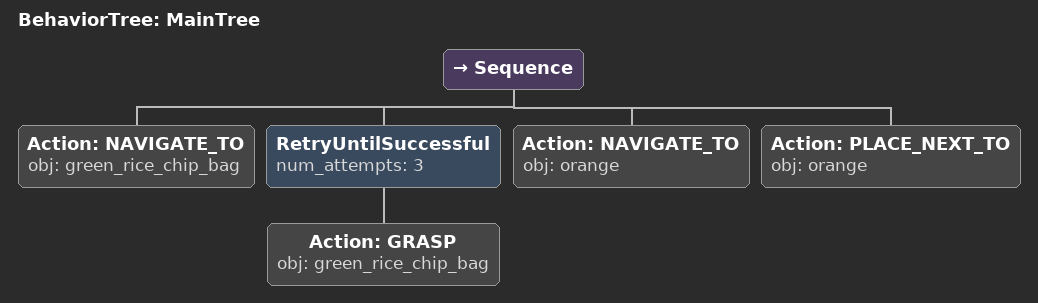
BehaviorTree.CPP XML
<root main_tree_to_execute="MainTree">
  <BehaviorTree ID="MainTree">
    <Sequence>
      <!-- Navigate to green_rice_chip_bag -->
      <Action ID="NAVIGATE_TO" obj="green_rice_chip_bag" />
      <!-- Retry GRASP green_rice_chip_bag up to 3 attempts -->
      <RetryUntilSuccessful num_attempts="3">
        <!-- Grasp green_rice_chip_bag -->
        <Action ID="GRASP" obj="green_rice_chip_bag" />
      </RetryUntilSuccessful>
      <!-- Navigate to orange -->
      <Action ID="NAVIGATE_TO" obj="orange" />
      <!-- Place next to orange -->
      <Action ID="PLACE_NEXT_TO" obj="orange" />
    </Sequence>
  </BehaviorTree>
</root>
